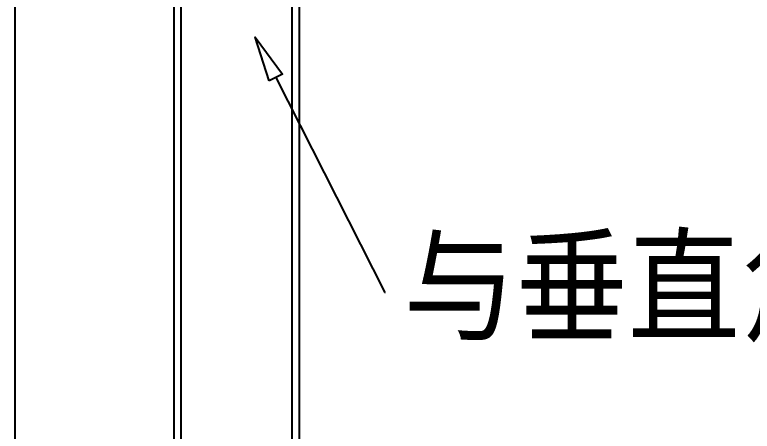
# Model space of a CAD drawing. Extents: x 69728788 to 150676229, y 20327566 to 43663798.
# Drawn here: x 75457883 to 75459094, y 20748462 to 20749145 of the extents above; entities that cross this region are included whole.
import ezdxf

# ---------------------------------------------------------------- set-up
doc = ezdxf.new("R2010")
doc.units = 0
doc.header["$LTSCALE"] = 1000
doc.header["$MEASUREMENT"] = 0
doc.layers.get('0').update_dxf_attribs({"linetype": 'CONTINUOUS'})
doc.styles.add('_TEL_DIM', font='SIMPLEX', dxfattribs={"width": 0.8, "height": 3.5, "bigfont": 'HZTXT'})

msp = doc.modelspace()

# ---------------------------------------------------------------- linework, layer by layer
at = {"color": 7, "linetype": 'Continuous'}
for p, q in [((75457883.2, 20750682.5), (75457883.2, 20747039.9)), ((75458145.1, 20748230.7), (75458145.1, 20749750.4)), ((75458350, 20749750.4), (75458350, 20748230.7)), ((75458156.4, 20748229), (75458156.4, 20749701)), ((75458338.6, 20748229), (75458338.6, 20749701))]:
    msp.add_line(p, q, dxfattribs=at)
at = {"color": 4}
msp.add_lwpolyline([(75458300.7, 20749036.6), (75458278.1, 20749108.6), (75458322.8, 20749047.9)], close=True, dxfattribs=at)
msp.add_lwpolyline([(75458311.8, 20749042.2), (75458490.9, 20748689.4)], dxfattribs=at)
at = {"color": 4, "extrusion": (0, 1, 0), "elevation": 20748689.4}
msp.add_lwpolyline([(-75458490.9, 0), (-75458491.1, 0)], dxfattribs=at)

# ---------------------------------------------------------------- texts
at = {"color": 4, "insert": (75458521.2, 20748775.7), "char_height": 150, "width": 2004.75, "attachment_point": 1, "style": '_TEL_DIM'}
msp.add_mtext('\\fￋￎￌﾣﾤ|b0|i0|c134|p2;\\W0.9000000000;\\T1.0000000000;\\o\\l与垂直角度成45°安装', dxfattribs=at)

doc.saveas('drawing.dxf')
